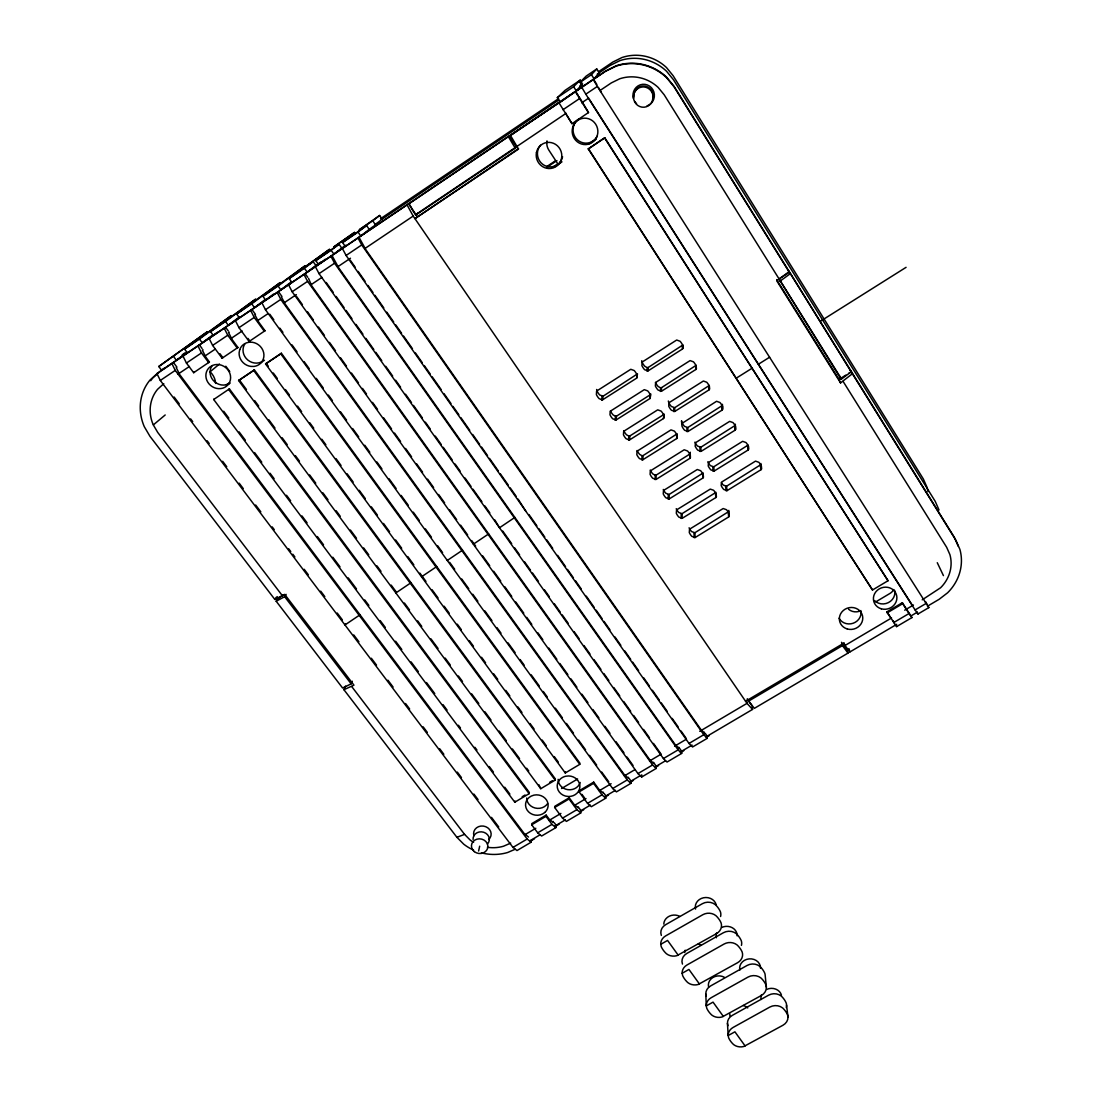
<?xml version="1.0" encoding="UTF-8"?>
<svg xmlns="http://www.w3.org/2000/svg" width="1102" height="1102" viewBox="0 0 1102 1102"><rect width="100%" height="100%" fill="white"/><g stroke="black" fill="none" stroke-linecap="round" stroke-linejoin="round"><path stroke-width="1.5" d="M664.024 417.796L663.721 415.082A15.745 15.332 4.1 0 0 661.062 411.06L657.701 409.848L623.677 431.323L623.457 434.78A15.717 15.276 6 0 0 626.129 438.748L629.49 439.96L663.473 418.553L664.038 415.247M663.473 418.553L664.051 413.98M289.798 284.054L288.628 284.95L292.168 291.741L637.975 773.59L641.653 777.02L656.227 768.425L656.255 766.234L653.458 762.308L653.445 763.231L649.615 759.581L311.825 285.969L308.56 278.462M661.434 391.265L661.489 387.67L696.161 365.299L695.872 369.473L661.434 391.265L658.059 390.039A15.855 15.566 0.4 0 1 655.387 385.989L655.621 382.463L690.086 360.602L693.475 361.842A15.883 15.607 -3.2 0 1 696.133 365.933L696.436 368.702M660.497 391.444L660.553 387.849L658.142 386.458A15.717 15.442 0.4 0 1 655.483 382.435M656.048 479.439L689.88 458.349L690.141 454.919A15.607 15.097 -1.1 0 0 687.524 450.98L684.19 449.781L650.318 470.926L650.084 474.328A15.593 15.056 0.7 0 0 652.728 478.254L656.048 479.439L656.131 475.114L689.659 454.203L690.307 452.261M655.125 479.604L655.222 475.279L652.839 473.929A15.456 14.932 0.7 0 1 650.235 470.044M641.653 777.02L641.722 774.816M650.125 398.428L650.359 394.915A15.8 15.442 7.9 0 0 647.673 390.879L644.298 389.653L610.191 411.28L609.985 414.765A15.786 15.387 9.8 0 0 612.684 418.774L616.046 419.986L650.125 398.428L650.814 394.02M263.213 301.962L261.959 302.912L265.458 309.717L612.684 788.522L616.431 791.897L630.923 783.343L631.019 781.125L628.209 777.227L628.168 778.164L624.255 774.582L285.074 303.945L281.382 296.81M648.004 370.919L648.169 367.503L682.923 344.954L682.524 348.976L648.004 370.919L644.615 369.693A15.924 15.69 5.5 0 1 641.915 365.602L642.149 362.048L676.697 340.022L680.099 341.276A15.938 15.731 1.5 0 1 682.772 345.394L683.075 348.191M647.067 371.112L647.232 367.682L644.808 366.277A15.772 15.552 5.7 0 1 642.135 362.227L641.736 360.712M642.81 459.768L676.724 438.527L676.986 435.083A15.676 15.208 1.2 0 0 674.341 431.102L670.994 429.89L637.052 451.2L636.818 454.63A15.662 15.166 3 0 0 639.477 458.584L642.81 459.768L643.031 455.608L677.179 433.802M641.887 459.947L642.108 455.787L639.725 454.423A15.511 15.042 3.1 0 1 637.094 450.511M637.218 377.366L636.887 374.611A15.883 15.552 12.8 0 0 634.187 370.534L630.785 369.294L596.609 391.086L596.402 394.612A15.869 15.497 14.4 0 0 599.13 398.648L602.505 399.861L636.667 378.138L637.479 373.895L603.083 396.197L599.736 394.984A15.717 15.373 14.7 0 1 597.036 390.976L596.623 389.474M681.711 423.567L682.014 426.281A15.731 15.332 -5.4 0 0 684.645 430.276L687.992 431.474L722.265 410.013L722.54 406.528A15.759 15.359 -8 0 0 719.923 402.505L716.576 401.28L681.711 423.567L681.628 420.992M603.097 792.049L603.028 793.013L599.047 789.487L593.702 782.131L579.266 790.685L579.129 791.883L587.545 803.372L591.361 806.692L605.756 798.192L605.935 795.933L604.048 793.344M636.667 378.138L636.928 374.652M709.674 389.061L709.385 386.306A15.814 15.483 -6.1 0 0 706.754 382.256L703.379 381.017L668.997 402.712L668.749 406.211A15.8 15.456 -3 0 0 671.407 410.233L674.768 411.445L709.109 389.832L709.289 385.48L674.686 407.685L671.366 406.473A15.648 15.318 -3.1 0 1 668.735 402.492L668.335 401.004M703.475 477.276L703.2 474.618A15.552 14.973 -2.9 0 0 700.596 470.692L697.277 469.507L663.487 490.5L663.252 493.889A15.538 14.946 -1.3 0 0 665.87 497.773L669.176 498.944L702.924 478.02L703.145 472.978L669.148 494.467L665.87 493.297A15.4 14.822 -1.3 0 1 663.28 489.44M722.816 409.255L722.402 404.296M716.424 496.809L716.148 494.164A15.497 14.863 -4.4 0 0 713.573 490.266L710.267 489.095L676.559 509.923L676.311 513.284A15.469 14.822 -2.8 0 0 678.915 517.141L682.207 518.312L715.873 497.539L716.135 493.834M629.49 439.96L629.821 435.951L663.5 414.738M628.553 440.139L628.898 436.13L629.821 435.951M735.861 429.298L735.585 426.584A15.704 15.249 -9.4 0 0 732.995 422.589L729.662 421.377L695.445 442.756L695.169 446.2A15.676 15.208 -7.1 0 0 697.786 450.153L701.12 451.352L735.296 430.055L735.337 424.174M729.276 516.177L729.014 513.56A15.442 14.753 -5.6 0 0 726.452 509.703L723.16 508.532L689.535 529.208L689.287 532.542A15.414 14.712 -4.1 0 0 691.863 536.371L695.128 537.528L728.725 516.907L728.821 510.391M748.809 449.175L748.533 446.489A15.648 15.125 -10.4 0 0 745.958 442.536L742.638 441.323L708.503 462.537L708.228 465.953A15.621 15.084 -8.3 0 0 710.831 469.879L714.137 471.064L748.244 449.933L748.065 445.098L713.71 466.821L710.432 465.636A15.483 14.96 -8.4 0 1 707.856 461.738M761.647 468.915L761.386 466.242A15.593 15.001 -11.1 0 0 758.837 462.317L755.531 461.118L721.466 482.166L721.19 485.569A15.566 14.973 -9.3 0 0 723.766 489.467L727.058 490.638L761.083 469.659L760.903 463.487M605.756 798.192L601.981 794.845L593.592 783.329L593.702 782.131M580.74 812.945L580.988 810.659L578.151 806.802L578.04 807.78L573.99 804.308L569.197 797.779L554.843 806.278L554.664 807.49L562.543 818.139L566.428 821.389L580.74 812.945L576.897 809.653L569.045 798.978L569.197 797.779M579.762 764.347L579.9 763.176L281.382 353.232L265.568 363.935L565.271 772.97L579.762 764.347L280.748 353.825L281.382 353.232M616.046 419.986L616.5 416.157L650.263 394.778M615.109 420.165L615.577 416.336L616.5 416.157M565.271 772.97L565.422 771.799M553.328 821.458L553.19 822.45L549.085 819.034L546.165 815.108L531.894 823.552L531.687 824.792L537.693 832.809L541.633 836.019L555.876 827.616L556.179 825.302L554.278 822.739M555.16 780.12L555.339 778.935L254.383 369.859L238.611 380.521L540.765 788.701L555.16 780.12L253.708 370.465L254.383 369.859M555.876 827.616L551.964 824.379L545.972 816.334L546.165 815.108M602.505 399.861L603.083 396.197M158.536 372.504L156.98 373.661L160.313 380.452L512.981 847.41L516.99 850.551L531.136 842.203L531.522 839.848M540.765 788.701L538.906 784.748M601.568 400.054L602.16 396.376M529.125 793.674L529.332 792.476L229.395 388.882L213.692 399.503L514.799 802.201L529.125 793.674L228.679 389.516L229.395 388.882M514.799 802.201L515.033 800.989M478.612 851.019L479.673 846.198M525.819 511.204L518.133 499.137M514.854 517.417L499.509 527.762L494.812 519.924M488.654 533.905L473.35 544.195M462.537 550.173L447.288 560.45L447.632 559.554M436.723 566.566L421.529 576.787L421.914 575.878M588.275 148.935L604.764 137.778L888.033 580.74L872.495 589.997L588.275 148.935L604.764 137.778M410.991 582.738L395.852 592.945L396.279 591.994L391.182 585.121M283.572 594.625L278.214 598.028L276.161 601.21L342.584 687.992L351.166 683.86L352.351 681.256M473.571 850.097A45.003 40.333 8.1 0 1 463.749 844.201L456.903 837.3L343.907 689.687L345.56 686.105M360.01 614.806L344.967 624.944L345.463 623.952M276.161 601.21L284.66 596.692L286.121 594.377M157.751 373.041L149.955 380.094A50.416 45.885 35.4 0 0 144.279 426.653L149.955 436.309L274.825 599.433L276.189 597.325M928.049 605.838L928.807 607.629L917.994 614.007L915.087 609.943L585.809 94.18L581.815 87.389L582.572 86.562L559.031 102.913L572.007 123.699L588.564 112.487L579.005 96.618M572.007 123.699L566.662 114.925M681.491 420.909L681.876 422.397A15.593 15.208 -5.4 0 0 684.48 426.35L687.8 427.548L722.306 405.508M694.921 442.15A15.538 15.084 -7.1 0 0 697.511 446.062L700.803 447.26L735.241 425.386M676.229 508.697A15.332 14.712 -2.9 0 0 678.804 512.513L682.055 513.67L715.983 492.346M721.479 482.69A15.428 14.849 -9.4 0 0 723.256 485.059L726.521 486.23L760.793 464.672M689.081 527.789A15.276 14.601 -4.2 0 0 691.629 531.591L694.88 532.734L728.725 511.562M582.614 86.507L579.983 82.374L586.126 76.134L596.761 68.958L599.199 72.815L593.344 79.619L597.353 86.424L928.807 607.629M579.983 82.374L591.43 74.647L596.761 68.958M576.263 90.97L575.451 91.838L588.44 112.693M515.268 148.164L516.521 146.883L509.317 135.918L409.076 203.677L413.333 211.432L415.785 215.014L515.268 148.164L508.421 136.731M559.968 101.77L557.323 97.651L573.605 86.672L580.189 80.129L581.828 82.691M557.323 97.651L565.064 90.35L580.189 80.129M518.477 148.591L414.944 218.637L518.491 149.087L510.46 135.422L559.981 101.949M163.785 383.689L157.586 389.295A38.432 34.961 35.4 0 0 153.206 424.738L157.724 432.425L282.456 595.824L284.702 594.391L353.949 685.168L343.907 689.687M213.692 399.503L214.435 398.841M415.785 215.014L417.851 213.196M153.412 424.849L165.19 414.972M254.92 314.786L258.571 321.908L265.003 330.738L264.342 331.289L254.231 317.431L250.705 310.502L251.972 309.552L255.471 314.359M156.98 373.661L408.58 203.801L417.3 216.543M236.792 319.773L235.484 320.765L238.996 327.68L249.121 341.496L249.81 340.917L247.964 338.41M210.22 371.663L219.45 364.046M229.133 332.088L228.555 332.529L232.164 339.65L237.922 347.488L237.219 348.08L227.77 335.228L224.271 328.313L225.621 327.308L228.252 330.889M210.551 337.46L209.16 338.507L212.631 345.422L222.094 358.205L222.824 357.613L219.945 353.714M851.199 371.815L841.17 379.308L779.004 278.889L789.555 272.18L851.199 371.815L850.193 369.762M788.316 270.183L788.991 271.726L776.786 280.831L840.564 382.89L852.397 373.73L851.378 371.663L848.623 373.385M409.076 203.677L410.536 202.492M202.961 349.692L202.355 350.16L205.84 357.172L209.421 362.007L208.677 362.613L201.473 352.929L198.016 346.014L199.434 344.94L202.079 348.507M184.461 355.037L183.001 356.125L186.431 363.04L193.649 372.696L194.42 372.077M369.225 229.354L360.795 236.007L358.054 232.081L366.567 225.538L369.225 229.354L375.272 225.083A45.141 0.689 -34.2 0 0 378.151 222.811L375.314 224.546L372.724 220.799L379.639 215.469L382.174 219.133L375.314 224.546M343.493 247.867L342.488 248.666L346.097 255.457L689.012 743.451L692.566 746.977L707.291 738.299L707.181 736.191L705.321 733.533M341.703 248.046L333.906 254.135L331.151 250.237L339.03 244.231L341.703 248.046L345.89 245.223M316.563 266.009L315.475 266.863L319.043 273.654L663.418 758.562L667.027 762.047L681.683 753.41L681.642 751.261L678.86 747.308L678.873 748.217L675.113 744.511L338.741 267.882L332.033 255.595L330.986 256.408L334.581 263.213L678.116 749.883L681.683 753.41M319.883 263.447L325.31 259.232M790.244 273.723L779.927 281.23M315.861 265.444L307.183 272.139L304.428 268.268L313.175 261.656L315.861 265.444L321.495 261.67M345.312 246.435L342.57 242.536L366.567 225.538M291.465 281.74L280.845 289.867L278.076 286.024L262.896 296.273L265.665 300.102L273.544 294.096M265.251 299.455L254.479 307.637L251.711 303.821L236.613 313.987L239.396 317.803M318.519 264.494L315.764 260.623L339.03 244.231M239.189 317.059L228.293 325.283L225.497 321.495L210.51 331.606L213.306 335.394L217.342 332.349M291.906 282.429L289.137 278.572L329.622 249.231L304.304 267.4L313.175 261.656M212.81 334.912L202.258 342.832L199.462 339.058L184.557 349.114L187.368 352.86M278.076 286.024L304.841 265.954L262.896 296.273M164.336 368.192L161.581 370.231L158.771 366.511L207.08 331.922L158.771 366.511M182.174 354.927L184.916 352.888M187.037 352.309L176.389 360.258L173.579 356.525M251.711 303.821L280.197 282.58L236.613 313.987M225.497 321.495L255.705 299.11L210.51 331.606M199.462 339.058L231.351 315.544L184.557 349.114M559.031 102.913L582.09 87.086M379.639 215.469L359.197 229.808L372.724 220.799M289.137 278.572L304.428 268.268M315.764 260.623L331.151 250.237M342.57 242.536L358.054 232.081M380.507 218.733L558.631 98.601M598.538 71.699L612.781 62.084L622.051 57.511A46.601 45.058 83.3 0 1 666.476 67.539L673.115 75.694L923.324 478.971L926.989 487.236A42.124 39.768 -22.4 0 1 927.953 491.602M382.174 219.133L558.81 100.034M579.886 85.832L582.641 83.972L576.236 90.805L573.605 86.672M597.284 74.109L610.095 65.459L619.834 60.665A48.874 47.303 82.9 0 1 666.49 71.189L673.474 79.743L935.212 501.341L939.014 509.95M581.815 87.389L605.397 71.368L615.949 66.175A52.841 51.229 82.1 0 1 666.503 77.567L674.08 86.824L788.991 271.726M510.46 135.422L559.375 102.569M160.313 380.452L175.259 370.396L171.912 363.605L173.427 362.475L176.885 367.09L176.237 367.572L179.764 374.694L524.304 833.677L528.492 837.038M186.431 363.04L201.473 352.929M212.631 345.422L227.77 335.228M238.996 327.68L254.231 317.431M265.458 309.717L280.79 299.4L277.277 292.595L278.489 291.672L281.892 296.41M292.168 291.741L307.596 281.354L304.042 274.563L305.171 273.695L307.72 277.263M319.043 273.654L334.581 263.213M346.097 255.457L361.732 244.933L358.095 238.142L359.059 237.385L365.836 249.672L700.762 729.345L704.44 733.106L704.398 732.21M562.998 109.718L579.445 98.643M585.809 94.18L597.353 86.424M178.042 374.115L189.434 366.456M205.11 355.918L215.097 349.21M230.773 338.672L242.165 331.013M257.84 320.475L267.827 313.767M283.503 303.243L296.328 294.62M310.571 285.032L321.977 277.373M337.653 266.836L350.477 258.226M364.734 248.639L413.181 216.075L407.134 205.013M415.399 214.849L566.153 113.272M581.677 102.83L588.73 98.092M600.025 90.502L611.321 82.912L619.696 78.793A40.278 39.052 82 0 1 658.169 87.444L664.189 94.786L841.432 378.895M193.649 372.696L209.421 362.007M222.094 358.205L237.922 347.488M249.121 341.496L265.003 330.738M546.812 166.554L555.367 160.851M546.909 167.284L556.937 160.589M226.365 384.887L229.23 382.986M553.81 166.526L558.108 163.661M227.274 385.025L230.139 383.11M259.948 363.233L264.466 360.23M554.829 166.622L561.979 161.856M589.157 143.728L596.32 138.962M238.611 380.521L253.708 370.465M265.568 363.935L280.748 353.825M820.15 321.412L906.078 267.331M840.564 382.89L838.98 379.377L845.868 375.093M522.183 796.732L525.048 795.024M549.581 782.365L552.46 780.657M561.579 788.509L577.613 778.99M875.773 601.871L889.851 593.51A11.006 10.262 -17.6 0 0 893.805 589.556M579.129 791.883L593.592 783.329M554.664 807.49L569.045 798.978M886.862 611.885L902.345 602.711L911.946 617.575L896.615 626.611L886.862 611.885L890.32 617.244M887.206 612.85L902.703 603.662L902.345 602.711M531.687 824.792L545.972 816.334M745.572 701.271L843.388 643.416L849.876 651.971L896.711 624.338M841.556 642.314L842.451 645.607L748.52 701.161L754.388 708.338L847.989 653.1L847.039 649.698L842.81 643.251M525.447 834.393L535.792 828.277M549.085 820.411L560.904 813.428M574.197 805.562L586.002 798.578M599.295 790.713L611.114 783.729M624.407 775.863L634.752 769.747M649.519 761.014L661.338 754.03M674.631 746.164L686.45 739.18M699.742 731.315L747.004 703.351L746.66 700.335M891.546 617.96L844.821 645.593L844.036 642.755M904.687 610.191L913.448 605.012M922.209 599.832L940.585 587.765A36.146 33.68 -20.4 0 0 949.91 554.623L946.673 547.322L843.058 381.347M512.981 847.41L527.169 839.021L531.136 842.203M537.693 832.809L551.964 824.379M562.543 818.139L576.897 809.653M587.545 803.372L601.981 794.845M612.684 788.522L627.217 779.941L630.923 783.343M637.975 773.59L652.591 764.967L656.227 768.425M663.418 758.562L678.116 749.883M689.012 743.451L703.792 734.731L707.291 738.299M893.543 622.671L909.026 613.525L911.946 617.575M915.087 609.943L925.942 603.538M529.924 840.785L540.242 834.696M554.981 826.004L565.312 819.916M580.051 811.21L590.369 805.121M605.108 796.415L615.426 790.327M630.179 781.635L640.496 775.532M655.235 766.84L665.553 760.752M680.292 752.046L692.097 745.09M706.837 736.384L752.542 709.413L752.101 705.762L747.28 698.723M911.354 615.701L917.208 612.244M927.457 606.196L939.166 599.281L947.582 592.807A47.441 44.204 -20.4 0 0 959.883 549.347L955.82 540.132L852.397 373.73M530.296 841.225L534.511 838.746M554.802 826.762L559.031 824.268M580.864 811.389L583.702 809.708M605.659 796.76L608.524 795.065M630.606 782.034L633.471 780.34M655.69 767.24L658.583 765.532M680.912 752.349L683.819 750.627M706.286 737.376L709.22 735.654M660.745 944.318A10.744 9.436 -0.7 0 1 665.649 935.901L702.787 914.729A10.8 9.505 -2.3 0 1 715.901 915.652A25.993 22.867 -1.8 0 1 721.025 922.732A10.786 9.491 -2.3 0 1 716.493 933.628L676.917 955.682A10.744 9.422 -0.8 0 1 666.434 953.74A25.952 22.798 -1.3 0 1 661.255 946.742L660.745 944.318L667.564 940.433L678.185 955.158M682.152 973.273A10.676 9.312 -1.5 0 1 687.056 964.953L724.055 944.042A10.731 9.395 -3 0 1 737.073 944.937A25.828 22.577 -2.5 0 1 742.142 951.949A10.717 9.381 -3.1 0 1 737.596 962.707L698.172 984.499A10.676 9.298 -1.6 0 1 687.758 982.571A25.801 22.522 -2.1 0 1 682.648 975.656L682.152 973.273L688.943 969.443L699.426 983.976M274.825 599.433L282.456 595.824M510.681 843.126L503.518 846.226A34.286 30.704 8.1 0 1 487.415 847.286M515.157 849.27L507.65 852.507A45.003 40.333 8.1 0 1 481.422 852.852M456.903 837.3L464.562 834.379L470.003 839.876A34.286 30.704 8.1 0 0 473.598 842.355M647.232 367.682L648.169 367.503M660.553 387.849L661.489 387.67M642.108 455.787L643.031 455.608M655.222 475.279L656.131 475.114M628.898 436.13L626.487 434.767A15.58 15.152 6.2 0 1 623.842 430.813M615.577 416.336L613.167 414.944A15.648 15.263 10 0 1 610.494 410.977M752.542 709.413L747.004 703.351L413.181 216.075M847.989 653.1L842.451 645.607M351.703 686.546L464.562 834.379M277.125 596.609L279.205 599.336M284.66 596.692L351.166 683.86M174.13 397.023L179.282 403.855M190.646 418.898L192.698 421.625M207.148 440.772L209.215 443.5M222.632 461.283L226.764 466.752M239.148 483.144L243.28 488.613M255.664 505.019L260.83 511.865M272.18 526.894L274.246 529.635M288.696 548.768L290.763 551.51M292.829 554.237L294.881 556.978M304.18 569.279L308.298 574.748M320.696 591.154L324.815 596.623M337.198 613.029L342.364 619.861M353.742 634.931L358.921 641.791M371.346 658.252L376.526 665.112M387.918 680.196L393.097 687.056M405.536 703.517L409.668 709.013M423.14 726.838L427.273 732.32M439.712 748.781L443.844 754.278M457.316 772.103L461.462 777.599M473.888 794.06L478.034 799.542M491.492 817.381L498.738 826.982M175.259 370.396L527.169 839.021M223.692 411.239L228.844 418.126M239.134 431.901L245.319 440.166M254.576 452.564L261.78 462.193M270.018 473.213L274.136 478.723M286.492 495.253L290.611 500.763M301.934 515.915L307.086 522.803M317.376 536.564L323.547 544.829M332.818 557.226L340.022 566.869M348.26 577.889L356.497 588.909M364.734 599.915L368.853 605.425M380.176 620.578L385.314 627.465M395.618 641.24L401.789 649.505M411.06 661.889L418.264 671.531M426.502 682.551L434.739 693.571M442.976 704.591L447.081 710.101M458.418 725.254L460.471 727.995M474.879 747.28L476.946 750.035M489.302 766.565L493.42 772.075M504.744 787.227L509.882 794.101M239.313 379.887L246.449 389.529M254.603 400.549L258.681 406.059M268.874 419.834L274.99 428.099M282.126 437.742L287.223 444.629M295.377 455.649L299.455 461.159M309.634 474.921L315.751 483.186M322.886 492.828L327.983 499.716M336.138 510.736L340.215 516.246M350.408 530.021L356.525 538.286M363.66 547.928L368.757 554.816M376.912 565.836L380.989 571.346M404.42 603.014L409.517 609.902M417.672 620.908L421.749 626.418M430.91 638.816L438.045 648.444M445.18 658.087L450.277 664.974M458.418 675.981L462.496 681.491M471.67 693.888L478.805 703.517M484.908 711.782L491.024 720.047M499.178 731.053L506.314 740.696M512.416 748.961L519.552 758.589M526.687 768.232L528.726 770.987M225.8 366.25L229.726 371.539M266.229 363.329L268.241 366.098M273.296 372.999L277.346 378.509M285.432 389.557L289.482 395.081M297.568 406.115L301.604 411.638M309.69 422.686L313.739 428.196M321.825 439.243L325.875 444.767M335.986 458.57L341.041 465.457M347.102 473.75L353.163 482.029M359.238 490.307L365.299 498.586M371.36 506.865L377.435 515.144M383.496 523.436L389.557 531.715M395.632 539.994L401.693 548.273M407.754 556.551L413.829 564.83M419.89 573.123L425.951 581.401M432.025 589.68L438.086 597.959M444.147 606.224L449.203 613.125M457.289 624.173L461.325 629.683M469.411 640.73L473.461 646.24M481.546 657.288L485.583 662.798M493.668 673.832L497.718 679.355M505.79 690.389L509.84 695.913M517.926 706.947L521.962 712.471M530.048 723.504L534.098 729.028M542.184 740.062L546.22 745.586M554.306 756.619L558.356 762.143M581.939 794.349L584.625 798.013M269.77 314.222L273.806 319.8M279.867 328.162L282.911 332.349M292.002 344.885L297.058 351.855M304.124 361.621L309.18 368.578M316.26 378.344L323.327 388.097M328.382 395.067L332.418 400.646M340.504 411.79L346.579 420.165M352.64 428.526L358.701 436.888M364.762 445.249L369.817 452.219M376.884 461.972L381.939 468.942M389.02 478.709L396.086 488.462M401.142 495.432L408.222 505.184M413.278 512.154L419.339 520.516M425.4 528.891L431.461 537.253M437.522 545.614L442.577 552.584M449.644 562.323L454.685 569.279M461.724 578.991L468.777 588.716M472.799 594.267L477.841 601.224M484.894 610.935L491.933 620.66M496.974 627.603L500.997 633.168M508.05 642.879L515.102 652.604M520.13 659.547L524.153 665.112M531.205 674.823L539.264 685.94M543.286 691.491L547.322 697.043M555.38 708.159L562.419 717.884M566.456 723.435L573.495 733.161M578.536 740.103L585.575 749.828M589.611 755.38L596.664 765.105M601.692 772.047L608.745 781.773M280.79 299.4L627.217 779.941M745.117 1045.963L734.924 1031.816L728.188 1035.549L728.642 1037.877A25.456 21.902 -3.6 0 0 733.629 1044.6A10.538 9.05 -3.2 0 0 743.864 1046.473L782.957 1025.246A10.579 9.119 -4.5 0 0 787.544 1014.763A25.484 21.957 -4 0 0 782.627 1007.958A10.579 9.133 -4.5 0 0 769.788 1007.09L733.106 1027.45A10.538 9.064 -3.1 0 0 728.188 1035.549L727.458 1023.4M723.367 1016.457L713.035 1002.131L706.272 1005.906L706.754 1008.261A25.622 22.192 -2.9 0 0 711.796 1015.08A10.593 9.174 -2.5 0 0 722.113 1016.981L761.372 995.478A10.648 9.243 -3.9 0 0 765.931 984.871A25.649 22.247 -3.4 0 0 760.945 977.97A10.648 9.257 -3.8 0 0 748.024 977.088L711.189 997.709A10.607 9.174 -2.4 0 0 706.272 1005.906L705.803 994.032M296.424 296.314L302.43 304.689M307.43 311.659L313.436 320.035M318.45 327.019L324.456 335.394M329.47 342.364L335.476 350.739M340.477 357.723L346.483 366.098M351.497 373.068L358.508 382.835M362.503 388.427L366.511 394.006M372.517 402.382L377.531 409.352M383.537 417.727L391.554 428.898M394.557 433.086L400.563 441.461M405.564 448.431L411.569 456.807M416.584 463.79L422.589 472.152M427.59 479.136L433.609 487.511M438.61 494.481L444.616 502.856M449.63 509.84L456.641 519.607M460.636 525.186L467.647 534.952M471.656 540.545L475.665 546.124M482.676 555.904L489.687 565.684M493.696 571.263L500.721 581.043M504.73 586.636L511.741 596.416M515.75 601.995L523.767 613.167M526.77 617.368L531.784 624.352M537.804 632.727L542.818 639.711M548.824 648.086L556.841 659.272M559.844 663.459L567.861 674.631M570.877 678.818L576.883 687.207M581.897 694.191L587.917 702.566M592.917 709.55L598.937 717.939M604.943 726.314L609.957 733.298M615.977 741.674L623.994 752.859M626.997 757.046L633.016 765.422M307.596 281.354L652.591 764.967M326.22 282.484L333.162 292.264M336.138 296.452L344.072 307.623M346.056 310.42L352.006 318.795M355.974 324.387L362.916 334.168M365.892 338.355L373.826 349.527M375.81 352.323L381.76 360.698M385.728 366.291L392.67 376.058M395.646 380.259L400.591 387.243M405.55 394.227L411.501 402.602M413.484 405.398L422.41 417.961M425.386 422.162L430.345 429.133M435.304 436.117L441.255 444.505M443.238 447.302L452.164 459.865M455.14 464.052L460.099 471.036M465.058 478.02L471.009 486.409M472.992 489.205L481.918 501.768M484.894 505.956L489.853 512.94M502.746 531.095L511.672 543.672M514.648 547.859L519.607 554.843M524.566 561.827L530.517 570.216M532.5 572.999L538.451 581.388M544.402 589.763L549.361 596.747M554.32 603.731L560.271 612.12M562.254 614.902L568.205 623.291M574.156 631.666L579.101 638.65M584.06 645.634L590.011 654.023M593.978 659.602L600.921 669.382M603.896 673.57L608.855 680.554M613.814 687.538L619.765 695.927M623.732 701.506L630.675 711.286M633.65 715.473L638.609 722.457M643.568 729.441L649.519 737.83M653.486 743.409L660.429 753.189M350.243 260.155L355.175 267.18M358.136 271.395L365.051 281.244M368.013 285.459L372.958 292.485M374.928 295.295L383.827 307.954M386.788 312.169L393.703 322.004M395.673 324.815L401.596 333.259M403.566 336.069L412.465 348.714M415.426 352.943L422.341 362.778M424.311 365.588L430.235 374.019M432.218 376.843L441.103 389.488M444.065 393.703L450.98 403.552M452.95 406.363L458.887 414.793M460.856 417.603L469.741 430.262M472.703 434.477L479.618 444.313M481.602 447.123L487.525 455.567M489.495 458.377L498.38 471.022M500.363 473.832L508.256 485.087M510.24 487.897L516.163 496.327M529.001 514.606L536.894 525.847M538.878 528.657L544.801 537.087M546.771 539.897L552.694 548.341M557.64 555.367L565.533 566.607M567.502 569.417L573.439 577.847M575.409 580.658L581.333 589.088M586.264 596.127L594.171 607.367M596.141 610.177L602.064 618.608M604.048 621.418L609.971 629.848M614.902 636.873L620.825 645.317M624.779 650.938L630.702 659.368M632.672 662.178L638.595 670.608M643.54 677.634L649.464 686.064M652.425 690.279L659.34 700.128M661.31 702.938L667.233 711.369M672.165 718.394L678.102 726.824M681.064 731.039L685.995 738.064M361.732 244.933L703.792 734.731M558.163 164.391L548.837 150.092A12.26 11.874 69.1 0 1 547.005 140.891M588.399 148.674L872.495 589.997M575.754 91.535L578.192 95.351M604.654 138.025L888.033 580.74M902.703 603.662L909.026 613.525M589.418 99.456L911.836 604.516M591.43 74.647L594.061 78.793M593.579 79.344L596.816 84.455M927.168 604.447L925.391 601.651L925.708 602.408M776.662 279.632L838.98 379.377M598.414 87.43L600.934 91.714M937.265 562.695L943.436 575.616M839.765 376.237L841.17 379.308M895.843 624.848L896.615 626.611M958.341 546.427L954.291 537.253L674.025 86.3L666.503 77.099A52.552 50.926 82.2 0 0 616.238 65.762L605.756 70.927L160.52 370.975L152.765 378A50.141 45.664 35.5 0 0 150.698 380.713M917.25 612.216L917.994 614.007M893.157 620.688L893.447 621.473M769.623 357.2L758.452 364.225M848.926 648.582L849.876 651.971M752.198 368.151L736.274 378.165M760.242 465.416L761.083 469.659M747.5 445.842L748.244 449.933M734.676 426.13L735.296 430.055M721.755 406.266L722.265 410.013M726.521 486.23L727.058 490.638M725.598 486.395L726.135 490.817M728.174 512.278L728.725 516.907M786.553 1005.134L787.985 1017.118M708.724 386.237L709.109 389.832M713.71 466.821L714.137 471.064M766.386 987.254L765.201 975.546A10.524 9.16 -3.9 0 0 764.76 973.19A25.346 22.04 -3.4 0 0 759.829 966.344A10.524 9.174 -3.8 0 0 747.06 965.476L710.666 985.904A10.483 9.091 -2.4 0 0 706.286 996.36M712.787 466.986L713.214 471.243M715.432 493.076L715.873 497.539M695.596 366.071L695.872 369.473M700.803 447.26L701.12 451.352M702.594 473.708L702.924 478.02M699.88 447.426L700.183 451.531M694.88 532.734L695.128 537.528M690.21 453.459L690.431 457.605M693.971 532.913L694.219 537.693M689.659 454.203L689.88 458.349M687.8 427.548L687.992 431.474M686.863 427.728L687.056 431.653M682.372 345.739L682.524 348.976M682.055 513.67L682.207 518.312M681.146 513.849L681.284 518.477M677.22 435.125L677.275 437.783M676.628 434.546L676.724 438.527M674.686 407.685L674.768 411.445M673.763 407.864L673.832 411.625M669.148 494.467L669.176 498.944M668.225 494.633L668.253 499.123M633.843 97.196A10.083 9.739 84.6 0 1 644.945 86.121A10.083 9.739 84.6 0 1 652.453 100.158M473.089 839.517A8.169 7.287 8.2 0 1 483.682 832.244A8.169 7.287 8.2 0 1 487.442 844.022M209.986 371.649A17.425 15.91 37 0 1 215.648 383.441M859.105 611.376A10.951 10.207 -15.1 0 1 848.54 609.227M661.324 935.405A10.621 9.339 -0.7 0 1 665.663 924.674L702.346 903.709A10.662 9.422 -2.3 0 1 715.294 904.618A25.677 22.646 -1.8 0 1 720.364 911.643A10.662 9.408 -2.3 0 1 720.584 916.506M663.79 924.096A10.524 9.271 -0.8 0 1 669.327 916.175A10.524 9.271 -0.8 0 1 679.851 916.409M695.569 909.067A10.565 9.339 -2.2 0 1 703.489 897.772A10.565 9.339 -2.2 0 1 716.162 904.701M682.455 964.057A10.552 9.229 -1.5 0 1 686.808 953.45L723.367 932.747A10.607 9.298 -3 0 1 736.232 933.628A25.525 22.357 -2.6 0 1 741.233 940.571A10.593 9.284 -3.1 0 1 741.426 945.378M684.741 952.583A10.455 9.16 -1.7 0 1 685.182 950.213M698.241 944.015A10.455 9.16 -1.7 0 1 700.734 944.993M716.396 937.747A10.51 9.229 -3 0 1 716.603 932.967M721.741 927.457A10.51 9.229 -3 0 1 732.251 927.705A10.51 9.229 -3 0 1 737.128 935.832M708.614 987.048A10.386 9.036 -2.5 0 1 712.732 977.612A10.386 9.036 -2.5 0 1 724.276 977.212M739.883 970.091A10.441 9.105 -3.8 0 1 749.153 958.878A10.441 9.105 -3.8 0 1 760.476 968.19M727.926 1025.7A10.414 8.981 -3.1 0 1 732.32 1015.369L768.576 995.189A10.455 9.05 -4.5 0 1 781.249 996.056A25.194 21.765 -4 0 1 786.125 1002.806A10.455 9.036 -4.5 0 1 786.277 1007.49M730.061 1016.182A10.331 8.912 -3.2 0 1 729.813 1013.868M743.216 1005.52A10.331 8.912 -3.2 0 1 747.735 1007.944M761.207 999.459A10.373 8.981 -4.4 0 1 761.454 994.803M766.579 989.444A10.373 8.981 -4.4 0 1 781.47 995.244M473.901 835.743A8.802 7.852 8.2 0 1 478.557 826.665A8.802 7.852 8.2 0 1 489.508 829.489A8.802 7.852 8.2 0 1 488.641 839.559M636.543 103.574A11.089 10.717 84.6 0 1 634.711 101.37M633.498 98.753A11.089 10.717 84.6 0 1 640.331 84.799A11.089 10.717 84.6 0 1 653.872 91.976A11.089 10.717 84.6 0 1 647.012 105.916M260.843 362.227A12.673 11.709 38.4 0 1 246.132 358.37A12.673 11.709 38.4 0 1 245.016 343.659M227.894 384.199A12.632 11.599 37.3 0 1 213.223 380.369A12.632 11.599 37.3 0 1 212.011 365.795M597.201 136.097A13.128 12.714 74 0 1 577.379 139.775A13.128 12.714 74 0 1 578.702 119.085M562.571 156.718A13.045 12.632 66.9 0 1 544.567 165.479A13.045 12.632 66.9 0 1 540.503 145.23M894.686 590.438A11.723 10.91 -17.2 0 1 888.364 602.629A11.723 10.91 -17.2 0 1 874.478 600.521M860.841 610.549A11.654 10.841 -14.3 0 1 853.223 623.222A11.654 10.841 -14.3 0 1 839.077 618.25M580.203 782.489A11.254 10.194 4.8 0 1 567.792 789.652A11.254 10.194 4.8 0 1 558.122 779.321M547.598 803.578A11.227 10.111 6.2 0 1 534.98 807.986A11.227 10.111 6.2 0 1 526.701 798.027M239.726 349.651L239.12 352.723A12.783 11.805 38.3 0 0 250.829 366.415L254.052 366.429A12.783 11.805 38.3 0 0 261.904 361.8L263.309 359.059A12.783 11.805 38.3 0 0 252.234 342.254L248.997 342.24A12.783 11.805 38.3 0 0 239.726 349.651M558.769 780.863L557.612 783.315A11.351 10.276 4.8 0 0 565.519 796.085L568.439 796.498A11.351 10.276 4.8 0 0 578.316 791.608L579.473 789.17A11.351 10.276 4.8 0 0 568.673 775.946L565.725 776.235A11.351 10.276 4.8 0 0 558.769 780.863M228.624 383.992L226.53 386.21A12.756 11.695 37.2 0 1 209.049 383.909A12.756 11.695 37.2 0 1 209.931 366.98L212.59 365.396A12.756 11.695 37.2 0 1 227.425 369.253A12.756 11.695 37.2 0 1 228.624 383.992M354.555 232.398L333.727 247L354.555 232.398M544.787 812.477L542.446 814.034A11.323 10.194 6.2 0 1 527.018 809.915A11.323 10.194 6.2 0 1 531.219 796.099L533.947 795.134A11.323 10.194 6.2 0 1 546.661 800.204A11.323 10.194 6.2 0 1 544.787 812.477M635.578 90.708A10.18 9.835 84.5 0 0 641.86 107.128A10.18 9.835 84.5 0 0 652.439 93.394A10.18 9.835 84.5 0 0 635.578 90.708M474.356 851.639A8.237 7.328 8.2 0 0 487.759 847.727A8.237 7.328 8.2 0 0 476.89 839.187A8.237 7.328 8.2 0 0 474.356 851.639M573.481 125.339A13.252 12.825 73.8 0 0 585.851 144.582A13.252 12.825 73.8 0 0 595.714 124.237A13.252 12.825 73.8 0 0 573.481 125.339M536.426 152.668A13.169 12.742 66.6 0 0 553.19 167.931A13.169 12.742 66.6 0 0 557.392 145.767A13.169 12.742 66.6 0 0 536.426 152.668M881.311 608.814A11.819 10.992 -17.1 0 0 896.684 595.672A11.819 10.992 -17.1 0 0 877.454 590.162A11.819 10.992 -17.1 0 0 881.311 608.814M847.314 628.98A11.75 10.924 -14.2 0 0 862.549 615.935A11.75 10.924 -14.2 0 0 843.333 610.467A11.75 10.924 -14.2 0 0 847.314 628.98"/></g></svg>
